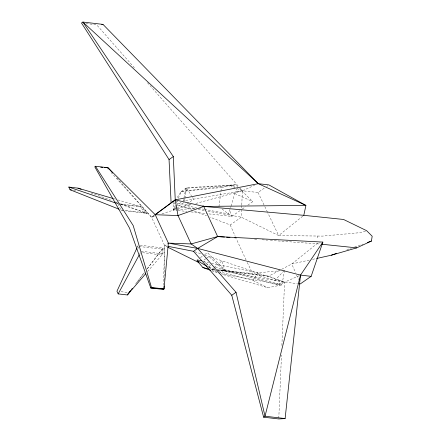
<?xml version="1.0" encoding="UTF-8"?>
<svg xmlns="http://www.w3.org/2000/svg" width="441" height="441" viewBox="0 0 441 441"><rect width="100%" height="100%" fill="white"/><g stroke="black" fill="none" stroke-linecap="round" stroke-linejoin="round"><path stroke-width="0.33" stroke-dasharray="2.21 1.65" d="M164.151 280.002L164.691 245.681L151.572 217.286L116.628 177.53M147.553 271.562L162.911 253.807L163.093 247.93L138.981 245.124M163.424 285.327L164.691 245.681L168.368 243.118M241.762 205.666L241.321 217.181L230.241 224.987L209.718 217.033M241.789 204.988L242.33 190.766L239.154 187.144M278.789 418.261L281.479 355.038M281.887 345.413L284.572 282.19L299.296 275.647M218.945 206.658L221.432 187.535L235.67 184.768L237.627 186.697M184.785 199.04L184.233 202.364L177.706 206.923M184.895 198.373L186.659 187.723L235.67 184.768L181.229 191.51L176.676 198.323M284.528 270.35L281.959 284.941L267.72 287.708L221.691 274.164M204.508 209.42L228.405 213.852L230.891 206.746M231.084 206.085L234.711 193.511L235.318 192.678L238.283 191.466L236.304 189.106M175.358 205.269L173.357 209.96L177.436 210.412M176.428 202.766L176.962 201.515M178.291 198.389L181.229 191.51L186.659 187.723L185.689 189.338M137.145 247.561L138.116 245.472M139.588 254.248L140.232 253.046M174.239 208.488L173.357 209.96L176.08 209.767M218.73 271.639L253.084 280.537L257.853 272.814L280.421 270.73M177.166 207.303L173.357 209.96L173.258 203.433L174.399 201.73M136.991 282.323L144.416 272.538M147.305 268.729L163.093 247.93L147.2 268.823M135.608 284.065L144.301 272.632M175.865 206.68L173.346 209.398L175.893 208.554M176.273 206.228L177.491 204.878L181.196 202.292M217.606 270.074L256.59 274.853L274.837 280.355L284.065 270.824M214.039 267.604L222.044 260.824L284.572 282.19L297.565 283.618M302.724 216.189L278.662 235.566L241.321 217.181L206.989 211.046M176.527 208.345L182.249 206.449L184.272 206.201L193.56 199.183L242.33 190.766L254.595 185.314M154.284 215.269L151.572 217.286L111.435 172.822M240.08 210.6L231.801 216.432L208.014 213.802M242.291 209.04L245.604 206.708M247.814 205.148L252.781 201.647L239.584 188.627M154.196 215.451L151.572 217.286L154.819 216.217M236.916 188.461L242.33 190.766L258.057 192.496L264.567 187.949M266.739 186.433L267.819 185.678M196.609 260.289L199.872 258.007M200.418 257.627L202.59 256.111M204.767 254.589L207.485 252.693L224.491 269.594L281.959 284.941L221.079 273.762M205.864 258.707L203.218 260.559L210.429 267.433L214.706 269.109M206.394 258.332L209.034 256.486L223.752 270.113L279.285 285.459L279.385 280.415L274.837 280.355M219.061 273.392L224.491 269.594L222.462 268.922M279.296 270.559L268.597 276.204L217.65 269.826M281.678 269.302L291.782 263.972L316.914 243.724L320.221 242.82M365.473 231.09L361.433 232.539L322.558 236.095L278.662 235.566L267.77 212.799M346.874 249.744L351.389 248.151M354.614 247.015L363.004 244.06M161.974 213.874L176.929 208.973M177.574 208.758L183.428 206.84L194.872 208.885M184.272 206.201L191.874 204.536M195.826 203.455L242.33 190.766M275.763 284.368L284.572 282.19L268.597 276.204L252.682 273.558L217.611 269.732M309.196 260.113L291.782 263.972L295.509 272.698M312.548 259.369L315.894 258.624M176.527 201.895L177.883 201.68M235.114 187.695L232.997 185.286L185.92 188.235L183.313 200.815L193.56 199.183L191.769 196.289M181.229 191.51L221.432 187.535M176.764 209.718L196.51 208.284M173.258 203.433L192.353 204.784M202.579 205.506L203.946 205.6M254.617 239.231L258.04 239.48M262.147 239.777L267.626 240.169M270.361 240.367L320.287 244.077M214.238 269.363L212.215 269.142L209.128 267.621M178.114 210.489L186.951 211.465M191.025 211.917L207.336 213.725M86.105 23.549L96.629 24.779L134.759 68.212M73.438 190.126L76.15 190.44M119.428 203.979L139.477 206.311L145.365 212.794L124.318 210.346M120.834 204.448L141.203 206.818L147.14 213.405L125.035 210.831M118.094 203.819L120.922 209.949L123.64 210.269M139.08 246.469L162.161 249.154L161.941 254.931L140.558 252.445M141.186 251.282L162.911 253.807M121.016 291.705L127.796 292.493M214.254 269.401L212.215 269.142L214.91 269.627M198.241 209.486L204.299 210.566M216.933 269.997L284.572 282.19M198.538 208.312L203.847 209.293M166.704 246.078L164.691 245.681L167.161 246.899M203.34 261.662L208.725 262.764M211.415 263.316L257.853 272.814L259.804 275.763M187.271 205.793L196.548 207.887M210.804 269.589L216.09 270.956M113.954 198.77L115.266 199.156M117.879 199.933L141.203 206.818M177.491 204.878L182.249 206.449M194.823 251.745L201.283 253.895M204.514 254.975L222.044 260.824L224.739 270.383M116.148 203.163L119.478 204.293M116.082 202.755L119.985 204.095M120.636 204.315L147.14 213.405L120.013 203.499M205.655 263.531L210.826 265.383M215.346 267.009L226.977 271.176M211.939 270.813L217.121 272.687M90.901 192.866L112.251 200.661M115.487 201.846L117.427 202.551M183.428 206.84L191.763 210.07M194.332 211.068L206.515 215.792M120.922 209.949L122.355 210.522L121.49 208.654M230.108 185.562L234.491 187.425M234.711 193.511L252.781 201.647M253.084 280.537L267.72 287.708M208.014 266.248L210.429 267.433M208.411 267.174L218.471 273.045M222.099 209.056L231.801 216.432L229.75 210.715M107.284 168.225L108.21 169.245M147.465 82.693L238.697 186.631M186.758 188.186L191.411 195.71M246.1 260.036L236.321 238.862M247.296 262.494L252.682 273.558M258.057 192.496L264.534 206.03M264.826 206.647L267.478 212.187M137.724 246.315L139.428 249.992M230.241 224.987L235.213 236.343M296.578 275.19L298.441 279.555M317.338 236.034L317.432 237.837"/><path stroke-width="0.66" d="M164.013 288.921L151.478 287.466L150.756 287.967L164.013 288.921L168.368 243.118L155.249 214.717L108.006 167.723L95.471 166.263L94.749 166.77L129.538 228.157L150.756 287.967L163.291 289.428L164.013 288.921L164.058 286.176M168.043 246.337L193.533 251.309L231.757 295.272L263.635 417.192L278.762 418.95L285.123 418.564L300.519 275.107L322.862 242.092L217.65 236.563L191.129 243.945L168.368 243.118L197.667 248.421L300.519 275.107L311.148 276.342L322.862 242.092M316.566 258.481L331.384 255.196L356.681 247.87L371.427 241.062L372.182 236.233L366.625 230.671L343.556 219.469L303.794 215.324L203.72 206.421L175.237 199.872L154.824 214.866M303.794 215.324L305.916 205.418L268.905 184.917L258.277 183.682L175.237 199.872L155.249 214.717L178.01 215.55L203.72 206.421L305.916 205.418L258.277 183.682L82.886 22.05L81.502 23.015L169.046 159.559L171.097 202.761M300.519 275.107L265.019 416.221L263.635 417.192M136.859 248.184L116.948 291.231L118.177 293.893L127.322 294.957L145.756 273.646M118.177 293.893L139.262 254.848M130.387 291.021L127.322 294.957L130.635 290.602M131.462 289.511L132.289 288.42M169.046 159.559L173.319 156.577L82.886 22.05L102.99 24.387L258.277 183.682M193.533 251.309L197.667 248.421L217.65 236.563L224.497 237.06M231.757 295.272L236.029 292.289L197.667 248.421L191.129 243.945L178.01 215.55L175.237 199.872L173.319 156.577M311.148 276.342L300.304 283.916L298.937 283.767M367.386 242.511L371.427 241.062M331.384 255.196L336.549 253.377M210.644 270.344L202.877 267.533L197.155 260.912L201.857 260.659M101.717 24.464L102.99 24.387M100.719 167.194L102.703 167.337M104.693 167.481L108.006 167.723L112.549 172.883M226.547 237.208L229.97 237.456M234.761 237.798L236.133 237.897M321.632 244.215L356.681 247.87M119.015 209.194L70.047 189.735L68.818 187.072L77.963 188.136L113.298 198.577M70.047 189.735L71.403 189.889M285.123 418.564L265.019 416.221L236.029 292.289M202.877 267.533L208.163 268.9M68.818 187.072L115.498 202.943M77.963 188.136L81.199 189.321M197.155 260.912L198.362 261.507M167.778 247.208L198.637 262.439M197.755 260.956L207.226 266.48M95.471 166.263L133.215 225.588L151.478 287.466M203.72 206.421L217.65 236.563"/></g></svg>
